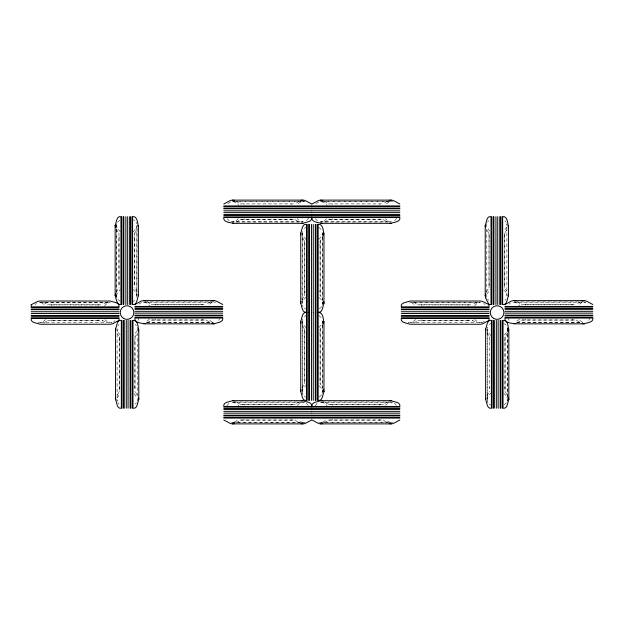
<?xml version="1.0" encoding="UTF-8"?>
<svg xmlns="http://www.w3.org/2000/svg" width="624" height="624" viewBox="0 0 624 624"><rect width="100%" height="100%" fill="white"/><g stroke="black" fill="none" stroke-linecap="round" stroke-linejoin="round"><path stroke-width="0.47" stroke-dasharray="3.12 2.34" d="M51.893 319.73L51.347 320.377M98.335 305.542L98.881 304.894M155.602 319.332L155.056 319.979M244.507 218.821L243.961 219.461M290.94 405.179L291.486 404.539M332.717 218.821L332.171 219.461M379.15 405.179L379.696 404.539M421.957 319.73L421.418 320.377M468.398 305.542L468.944 304.894M525.665 319.332L525.119 319.979M120.315 301.439L117.484 299.052L116.446 295.784L116.711 223.688M116.446 295.784L117.484 292.516L120.401 289.435M119.028 284.349L119.028 236.816M116.368 291.97L119.028 287.617M134.511 233.548L137.171 229.195M134.511 284.349L134.511 236.816M119.426 388.05L120.073 387.512M117.226 395.023L119.426 391.318L119.426 337.256L117.226 333.551M133.138 231.73L136.048 228.649L137.085 225.381L136.828 297.476L136.828 224.944M134.909 337.256L137.569 332.904M134.909 388.05L134.909 340.525M305.986 297.118L303.069 300.199L302.032 303.467L302.297 231.371L302.297 303.904M304.613 292.032L305.261 291.486M301.954 299.653L304.613 295.3L304.613 241.231L301.954 236.878M302.297 393.37L302.297 319.582L302.297 393.37L303.069 394.945M323.653 235.037L320.096 241.231L320.096 295.3L322.756 299.653M320.096 244.499L319.449 245.045M302.032 391.677L303.069 388.409L305.986 385.328M304.613 380.242L305.261 379.696M301.954 387.863L304.613 383.51L304.613 329.441L301.954 325.088M322.413 305.159L322.67 233.064L321.641 236.332L318.724 239.413M323.653 323.248L320.096 329.441L320.096 383.51L322.756 387.863M320.096 332.709L319.449 333.255M322.413 393.37L322.67 321.274L321.641 324.542L318.724 327.623M489.091 284.349L489.739 283.803M486.431 291.97L489.091 287.617L489.091 233.548L486.899 229.85M487.172 401.177L487.172 327.397L487.172 401.177L487.952 402.761M506.774 229.85L504.574 233.548L504.574 287.617L506.774 291.314M504.574 236.816L503.927 237.362M486.915 399.493L487.952 396.224L490.862 393.143M489.489 388.05L490.136 387.512M486.829 395.678L489.489 391.318M507.632 332.904L504.972 337.256L504.972 391.318L507.632 395.678M504.972 340.525L504.325 341.071M503.685 323.427C509.075 325.681 508.131 332.795 503.599 335.439M507.554 329.09L507.289 401.177L507.289 327.397M202.059 304.972L202.582 304.496M572.122 304.972L572.653 304.496M134.488 236.956L133.864 237.362M119.051 284.209L119.675 283.803M137.225 330.782L133.536 335.439M134.885 340.665L134.261 341.071M117.109 397.8L120.237 393.713M506.891 227.074L503.763 231.153M486.775 294.091L490.464 289.435M291.018 204.305L291.486 203.986M218.642 320.291L219.679 318.685M308.584 218.174L306.189 221.005M226.863 405.826L229.258 402.995M379.228 204.305L379.696 203.986M244.429 419.695L243.961 420.014M396.794 218.174L394.399 221.005M315.073 405.826L317.468 402.995M332.639 419.695L332.171 420.014M588.705 320.291L589.742 318.685M117.484 222.113L120.315 219.726M117.881 325.822L119.114 324.464M135.221 404.11L136.453 402.761M321.641 306.735L318.802 309.122M321.641 394.945L318.802 397.34M487.547 222.113L488.779 220.763M504.886 300.401L506.119 299.052M506.516 402.761L503.685 405.148M45.685 319.566L41.605 322.694L38.22 322.694L112.008 322.694L108.623 322.694L103.966 319.004M104.543 305.705L107.047 303.35L110.315 302.312M238.298 218.65L235.794 221.005L232.526 222.043L302.921 222.043L299.66 221.005L297.149 218.65M149.393 319.168L145.314 322.296M326.508 218.65L324.004 221.005L320.736 222.043L391.131 222.043L387.871 221.005L385.359 218.65M297.149 405.35L301.236 402.223L304.613 402.223M415.756 319.566L411.668 322.694L408.291 322.694L482.071 322.694L485.004 320.689M474.607 305.705L477.11 303.35L480.379 302.312L411.177 302.312M385.359 405.35L389.446 402.223L392.824 402.223M519.457 319.168L515.377 322.296M35.295 304.582L36.644 303.35M227.9 203.674L230.833 201.669M113.584 321.922L114.933 320.689M138.996 304.184L141.929 302.18M298.303 203.674L301.236 201.669L304.613 201.669L232.089 201.669M316.111 203.674L319.043 201.669M209.399 304.184L212.332 302.18L214.024 301.915L143.621 301.915L146.89 302.952L149.971 305.869M386.513 203.674L389.446 201.669L391.131 201.404L320.736 201.404L324.004 202.441L327.085 205.358M237.143 420.326L235.794 421.559L232.526 422.596L304.613 422.331L230.833 422.331M325.354 420.326L324.004 421.559L320.736 422.596L391.131 422.596L387.871 421.559L386.513 420.326M509.067 304.184L510.416 302.952M579.462 304.184L582.395 302.18L585.78 302.18L513.248 302.18M43.727 323.037L48.079 320.377M106.501 302.234L102.149 304.894M236.332 222.121L240.692 219.461L294.754 219.461L299.114 222.121M299.114 201.326L294.754 203.986M147.436 322.639L151.788 319.979L205.85 319.979L210.21 322.639M210.21 301.837L205.85 304.496M324.542 222.121L328.903 219.461L382.964 219.461L387.325 222.121M387.325 201.326L382.964 203.986M236.332 422.674L240.692 420.014L294.754 420.014L299.114 422.674M299.114 401.879L294.754 404.539L240.692 404.539L234.499 400.975M413.79 323.037L418.15 320.377M476.564 302.234L472.212 304.894M324.542 422.674L328.903 420.014L382.964 420.014L387.325 422.674M387.325 401.879L382.964 404.539L328.903 404.539L322.709 400.975M517.499 322.639L521.851 319.979L575.921 319.979L580.273 322.639M580.273 301.837L575.921 304.496M133.216 301.439L134.823 300.401M304.301 228.446L305.908 227.409M304.301 316.657L305.908 315.619M489.177 324.464L490.784 323.427M482.071 322.694L478.686 322.694L474.029 319.004M302.921 201.404L232.526 201.404L235.794 202.441L238.875 205.358M320.299 201.669L392.824 201.669M236.332 201.326L240.131 203.892L295.316 203.892M324.542 201.326L328.341 203.892L383.526 203.892M240.131 219.554L295.316 219.554M328.341 219.554L383.526 219.554M230.833 221.777L303.358 221.777M320.299 221.777L391.568 221.777M584.087 301.915L513.685 301.915L516.953 302.952L520.034 305.869M143.185 302.18L215.709 302.18M39.913 302.312L109.114 302.312M39.476 302.578L108.904 302.578M409.547 302.578L479.895 302.578M147.436 301.837L151.226 304.411L206.419 304.411M517.499 301.837L521.29 304.411L576.482 304.411M155.056 304.496L202.441 304.52M525.119 304.496L572.512 304.52M43.727 302.234L47.518 304.808L102.71 304.808M413.79 302.234L417.581 304.808L472.774 304.808M51.347 304.894L98.74 304.918M421.418 304.894L468.803 304.918M151.226 320.065L206.419 320.065M521.29 320.065L576.482 320.065M51.488 320.354L98.881 320.377M421.559 320.354L468.944 320.377M47.518 320.463L102.71 320.463L106.501 323.037M417.581 320.463L472.774 320.463L476.564 323.037M146.453 322.296L213.533 322.296M516.516 322.296L581.256 322.296M146.578 322.553L212.823 322.553M516.641 322.553L582.886 322.553M302.921 401.957L232.526 401.957L235.794 402.995L238.875 405.912M391.131 401.957L320.736 401.957L324.004 402.995L327.085 405.912M232.089 402.223L303.358 402.223M320.299 402.223L391.568 402.223M240.131 404.446L295.316 404.446M328.341 404.446L383.526 404.446M240.131 420.108L295.316 420.108M328.341 420.108L383.526 420.108M319.043 422.331L392.824 422.331M489.739 237.362L489.091 236.816M305.261 245.045L304.613 244.499M119.675 237.362L119.051 236.956M503.927 283.803L504.574 284.349M319.449 291.486L320.096 292.032M133.864 283.803L134.488 284.209M490.136 341.071L489.489 340.525M305.261 333.255L304.613 332.709M120.073 341.071L119.426 340.525M504.325 387.512L504.972 388.05M319.449 379.696L320.096 380.242M134.261 387.512L134.885 387.91M332.171 203.986L332.639 204.305M328.341 203.892L328.903 203.986M379.696 219.461L379.15 218.821M243.961 203.986L244.429 204.305M240.131 203.892L240.692 203.986M291.486 219.461L290.94 218.821M521.29 304.411L521.851 304.496M572.653 319.979L572.107 319.332M417.581 304.808L418.15 304.894M472.212 320.377L472.774 320.463M151.226 304.411L151.788 304.496M202.582 319.979L202.043 319.332M47.518 304.808L48.079 304.894M102.149 320.377L102.71 320.463M332.171 404.539L332.717 405.179M379.696 420.014L379.228 419.695M243.961 404.539L244.507 405.179M291.486 420.014L291.018 419.695M302.921 422.596L299.66 421.559L298.303 420.326M582.395 322.296L578.315 319.168M525.26 304.52L525.65 304.972M468.803 320.354L468.398 319.73M421.559 304.918L421.957 305.542M411.668 302.578L415.756 305.705M212.332 322.296L208.244 319.168M155.197 304.52L155.579 304.972M98.74 320.354L98.335 319.73M51.488 304.918L51.893 305.542M41.605 302.578L45.685 305.705M318.802 227.409L321.641 229.796M489.177 404.11L490.784 405.148M318.802 315.619L321.641 318.006M304.301 308.084L305.908 309.122M133.216 219.726L134.823 220.763M304.301 396.295L305.908 397.34M483.647 303.35L485.004 304.582M317.468 221.005L315.073 218.174M229.258 221.005L226.863 218.174M394.399 402.995L396.794 405.826M306.189 402.995L308.584 405.826M489.902 231.153L486.775 227.074M503.763 290.012L506.119 292.516L507.156 295.784M490.862 335.439L487.952 332.358L486.915 329.09M503.599 393.143L506.516 396.224L507.554 399.493M305.986 239.413L303.069 236.332L302.032 233.064M319.285 297.695L321.641 300.199L322.67 303.467M305.986 327.623L303.069 324.542L302.032 321.274M319.285 385.905L321.641 388.409L322.67 391.677M120.401 231.73L117.484 228.649L116.446 225.381M133.138 289.435L136.048 292.516L137.085 295.784M120.237 334.862L117.881 332.358L116.844 329.09M134.098 393.713L137.225 397.8M504.886 220.763L506.119 222.113M487.547 299.052L488.779 300.401M135.221 324.464L136.453 325.822M117.881 402.761L119.114 404.11M486.829 332.904L489.489 337.256M116.368 229.195L119.028 233.548M137.171 291.97L134.511 287.617M137.101 395.023L134.909 391.318M508.03 318.685L509.067 320.291M137.959 318.685L138.996 320.291M302.297 305.159L303.069 306.735M136.048 222.113L136.828 223.688M507.156 225.381L506.891 223.688L506.891 297.476M116.844 399.493L117.109 401.177L117.109 327.397M505.058 336.695L505.058 391.888M504.66 232.986L504.66 288.179M489.403 336.695L489.403 391.888M489.005 232.986L489.005 288.179M486.775 223.688L486.775 297.476M322.413 232.627L322.413 303.904M322.413 320.837L322.413 392.114M320.182 240.669L320.182 295.862M320.182 328.879L320.182 384.072M304.528 240.669L304.528 295.862M304.528 328.879L304.528 384.072M137.225 327.397L137.225 401.177M134.995 336.695L134.995 391.888M134.597 232.986L134.597 288.179M119.34 336.695L119.34 391.888M118.942 232.986L118.942 288.179M116.711 224.944L116.711 297.476"/><path stroke-width="0.94" d="M134.909 304.496L141.648 300.932L143.621 300.628L214.024 300.628L215.998 300.932L222.737 304.496M223.813 203.986L230.552 200.421L232.526 200.117L302.921 200.117L304.894 200.421L311.641 203.986M312.023 203.986L318.763 200.421L320.736 200.117L391.131 200.117L393.104 200.421L399.851 203.986M311.641 420.014L304.894 423.579L302.921 423.883L232.526 423.883L230.552 423.579L223.813 420.014M399.851 420.014L393.104 423.579L391.131 423.883L320.736 423.883L318.763 423.579L312.023 420.014M504.972 304.496L511.711 300.932L513.685 300.628L584.087 300.628L586.061 300.932L592.8 304.496M115.159 225.381C116.501 222.667 116.392 215.592 120.962 216.668L120.962 304.496C116.392 305.573 116.501 298.498 115.159 295.784L115.159 225.381L115.463 227.354M115.159 295.784L115.463 293.81M115.557 329.09C116.899 326.368 116.789 319.301 121.36 320.377L121.36 408.205C116.789 409.274 116.899 402.207 115.557 399.493L115.557 329.09L115.76 330.408M138.169 226.699C137.943 223.821 137.257 215.514 132.569 216.668L132.569 304.496C137.14 305.573 137.038 298.498 138.38 295.784L138.38 225.381M115.557 399.493L115.76 398.174M138.466 331.063C138.598 328.076 137.818 319.246 132.974 320.377L132.974 408.205C137.545 409.274 137.436 402.207 138.778 399.493L138.778 329.09M300.745 233.064C302.086 230.35 301.977 223.275 306.548 224.351L306.548 312.179C301.977 313.256 302.086 306.181 300.745 303.467L300.745 233.064L301.049 235.037M300.745 303.467L301.049 301.493M300.745 321.274C302.086 318.56 301.977 311.485 306.548 312.562L306.548 400.39C301.977 401.466 302.086 394.391 300.745 391.677L300.745 321.274L301.049 323.248M323.653 235.037C323.786 232.05 323.006 223.22 318.162 224.351L318.162 312.179C322.733 313.256 322.624 306.181 323.965 303.467L323.965 233.064M300.745 391.677L301.049 389.704M323.653 323.248C323.786 320.26 323.006 311.431 318.162 312.562L318.162 400.39C322.733 401.466 322.624 394.391 323.965 391.677L323.965 321.274M485.222 225.381C486.564 222.667 486.455 215.592 491.026 216.668L491.026 304.496C487.079 305.105 484.263 301.049 480.379 301.025L409.976 301.025C407.261 302.367 400.195 302.258 401.263 306.829L489.091 306.829C489.473 302.812 485.261 299.949 485.222 295.784L485.222 225.381L485.534 227.354M485.222 295.784L485.534 293.81M485.62 329.09C486.962 326.368 486.86 319.301 491.431 320.377L491.431 408.205C486.86 409.274 486.962 402.207 485.62 399.493L485.62 329.09L485.831 330.408M508.24 226.699C508.006 223.821 507.32 215.514 502.64 216.668L502.64 304.496C507.211 305.573 507.101 298.498 508.443 295.784L508.443 225.381M485.62 399.493L485.831 398.174M508.537 331.063C508.669 328.076 507.881 319.246 503.038 320.377L503.038 408.205C507.608 409.274 507.499 402.207 508.841 399.493L508.841 329.09M300.947 200.421L302.921 200.117M232.526 223.33L302.921 223.33C305.643 221.988 312.71 222.097 311.641 217.526L223.813 217.526C222.659 222.214 230.958 222.901 233.836 223.127M389.158 200.421L391.131 200.117M320.736 223.33L391.131 223.33C393.853 221.988 400.92 222.097 399.851 217.526L312.023 217.526C310.869 222.214 319.168 222.901 322.046 223.127M212.051 300.932L214.024 300.628M143.621 323.848L214.024 323.848C216.739 322.507 223.805 322.608 222.737 318.045L134.909 318.045C133.778 322.881 142.607 323.669 145.595 323.536M582.114 300.932L584.087 300.628M513.685 323.848L584.087 323.848C586.802 322.507 593.876 322.608 592.8 318.045L504.972 318.045C503.841 322.881 512.671 323.669 515.658 323.536M232.526 400.67C229.804 402.012 222.737 401.903 223.813 406.474L311.641 406.474C312.71 401.903 305.643 402.012 302.921 400.67L232.526 400.67L233.836 400.873M301.61 400.873L302.921 400.67M320.736 400.67C318.014 402.012 310.947 401.903 312.023 406.474L399.851 406.474C400.92 401.903 393.853 402.012 391.131 400.67L320.736 400.67L322.046 400.873M232.526 423.883L234.499 423.579M389.821 400.873L391.131 400.67M320.736 423.883L322.709 423.579M223.813 205.92L311.641 205.92M312.023 205.92L399.851 205.92M223.813 206.56L311.641 206.56M312.023 206.56L399.851 206.56M223.813 208.112L311.641 208.112M312.023 208.112L399.851 208.112M223.813 208.759L311.641 208.759M312.023 208.759L399.851 208.759M223.813 210.818L311.641 210.818M312.023 210.818L399.851 210.818M223.813 212.628L311.641 212.628M312.023 212.628L399.851 212.628M223.813 214.687L311.641 214.687M312.023 214.687L399.851 214.687M223.813 215.335L311.641 215.335M312.023 215.335L399.851 215.335M223.813 216.887L311.641 216.887M312.023 216.887L399.851 216.887M134.909 306.431L222.737 306.431M504.972 306.431L592.8 306.431M134.909 307.078L222.737 307.078M504.972 307.078L592.8 307.078M31.2 307.476L119.028 307.476M401.263 307.476L489.091 307.476M134.909 308.623L222.737 308.623M504.972 308.623L592.8 308.623M31.2 309.02L119.028 309.02M401.263 309.02L489.091 309.02M134.909 309.27L222.737 309.27M504.972 309.27L592.8 309.27M31.2 309.668L119.028 309.668M401.263 309.668L489.091 309.668M134.909 311.337L222.737 311.337M504.972 311.337L592.8 311.337M31.2 311.735L119.028 311.735M401.263 311.735L489.091 311.735M134.909 313.139L222.737 313.139M504.972 313.139L592.8 313.139M31.2 313.537L119.028 313.537M401.263 313.537L489.091 313.537M134.909 315.206L222.737 315.206M504.972 315.206L592.8 315.206M31.2 315.604L119.028 315.604M401.263 315.604L489.091 315.604M134.909 315.845L222.737 315.845M504.972 315.845L592.8 315.845M31.2 316.251L119.028 316.251M401.263 316.251L489.091 316.251M134.909 317.398L222.737 317.398M504.972 317.398L592.8 317.398M31.2 317.795L119.028 317.795M401.263 317.795L489.091 317.795M223.813 407.113L311.641 407.113M312.023 407.113L399.851 407.113M223.813 408.665L311.641 408.665M312.023 408.665L399.851 408.665M223.813 409.313L311.641 409.313M312.023 409.313L399.851 409.313M223.813 411.372L311.641 411.372M312.023 411.372L399.851 411.372M223.813 413.182L311.641 413.182M312.023 413.182L399.851 413.182M223.813 415.241L311.641 415.241M312.023 415.241L399.851 415.241M223.813 415.888L311.641 415.888M312.023 415.888L399.851 415.888M223.813 417.44L311.641 417.44M312.023 417.44L399.851 417.44M223.813 418.08L311.641 418.08M312.023 418.08L399.851 418.08M320.736 200.117L322.709 200.421M389.821 223.127L391.131 223.33M232.526 200.117L234.499 200.421M301.61 223.127L302.921 223.33M513.685 300.628L515.658 300.932M582.114 323.536L584.087 323.848M143.621 300.628L145.595 300.932M212.051 323.536L214.024 323.848M389.158 423.579L391.131 423.883M300.947 423.579L302.921 423.883M508.24 294.466L508.443 295.784M508.537 397.519L508.841 399.493M323.653 301.493L323.965 303.467M323.653 389.704L323.965 391.677M138.169 294.466L138.38 295.784M138.466 397.519L138.778 399.493M502.39 320.377L502.39 408.205M501.992 216.668L501.992 304.496M500.846 320.377L500.846 408.205M500.448 216.668L500.448 304.496M500.198 320.377L500.198 408.205M499.801 216.668L499.801 304.496M498.139 320.377L498.139 408.205M497.734 216.668L497.734 304.496M496.33 320.377L496.33 408.205M495.932 216.668L495.932 304.496M494.263 320.377L494.263 408.205M493.865 216.668L493.865 304.496M493.623 320.377L493.623 408.205M493.217 216.668L493.217 304.496M492.071 320.377L492.071 408.205M491.673 216.668L491.673 304.496M317.515 224.351L317.515 312.179M317.515 312.562L317.515 400.39M315.97 224.351L315.97 312.179M315.97 312.562L315.97 400.39M315.323 224.351L315.323 312.179M315.323 312.562L315.323 400.39M313.256 224.351L313.256 312.179M313.256 312.562L313.256 400.39M311.454 224.351L311.454 312.179M311.454 312.562L311.454 400.39M309.387 224.351L309.387 312.179M309.387 312.562L309.387 400.39M308.74 224.351L308.74 312.179M308.74 312.562L308.74 400.39M307.195 224.351L307.195 312.179M307.195 312.562L307.195 400.39M132.327 320.377L132.327 408.205M131.929 216.668L131.929 304.496M130.783 320.377L130.783 408.205M130.377 216.668L130.377 304.496M130.135 320.377L130.135 408.205M129.737 216.668L129.737 304.496M128.068 320.377L128.068 408.205M127.67 216.668L127.67 304.496M126.266 320.377L126.266 408.205M125.861 216.668L125.861 304.496M124.199 320.377L124.199 408.205M123.802 216.668L123.802 304.496M123.552 320.377L123.552 408.205M123.154 216.668L123.154 304.496M122.008 320.377L122.008 408.205M121.61 216.668L121.61 304.496M31.216 304.73L31.2 306.829L119.028 306.829C120.104 302.258 113.03 302.367 110.315 301.025L39.913 301.025L37.939 301.33L31.216 304.73M119.028 320.377L112.289 323.934L110.315 324.246L39.913 324.246C37.198 322.904 30.124 323.014 31.2 318.443L119.028 318.443L119.028 320.377M489.091 320.377L482.352 323.934L480.379 324.246L409.976 324.246C407.261 322.904 400.195 323.014 401.263 318.443L489.091 318.443L489.091 320.377M493.701 318.443A6.817 6.817 0 0 0 503.927 312.546A6.817 6.817 0 0 0 493.701 306.641A6.817 6.817 0 0 0 493.701 318.443M123.63 318.443A6.817 6.817 0 0 0 133.856 312.546A6.817 6.817 0 0 0 123.63 306.641A6.817 6.817 0 0 0 123.63 318.443"/></g></svg>
